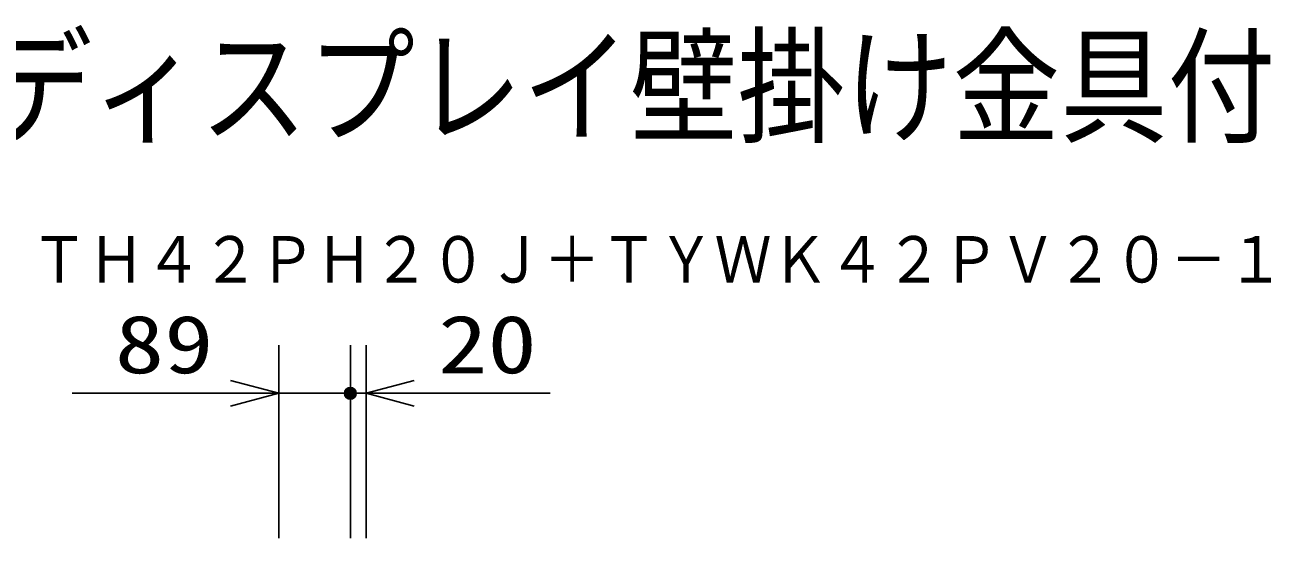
# Model space of a CAD drawing. Units: millimetres, scale not verified. Extents: x -63 to 63, y -57 to 57.
# Drawn here: x 10.8 to 62.5, y 36.1 to 57.4 of the extents above; entities that cross this region are included whole.
import ezdxf
from ezdxf.enums import TextEntityAlignment as Align

# ---------------------------------------------------------------- set-up
doc = ezdxf.new("R2010")
doc.units = ezdxf.units.MM
doc.header["$LTSCALE"] = 0.190236
doc.linetypes.add('DASHED1', pattern=[1.8, 1.2, -0.6])
for name, color, linetype in [('0-0_MOJI1', 2, 'Continuous'), ('0-1_TOUROKU', 1, 'Continuous'), ('0-3_SUNPO', 3, 'Continuous'), ('0-4_S1', 3, 'DASHED1')]:
    doc.layers.add(name, color=color, linetype=linetype)
doc.styles.add('ＭＳ ゴシック', font='')
doc.styles.get('ＭＳ ゴシック').set_extended_font_data('MS Gothic')

# ---------------------------------------------------------------- blocks, each defined once
blk = doc.blocks.new('_OPEN30')
at = {"layer": '0-4_S1', "color": 7, "linetype": 'Continuous'}
blk.add_line((0, 0), (-1, 0), dxfattribs=at)
blk.add_lwpolyline([(-1, 0.26795), (0, 0), (-1, -0.26795)], dxfattribs=at)

msp = doc.modelspace()

# ---------------------------------------------------------------- linework, layer by layer
at = {"layer": '0-3_SUNPO'}
for p, q in [((21.3166, 36.1159), (21.3166, 44.1159)), ((24.2833, 36.1159), (24.2833, 44.1159)), ((24.2833, 36.1159), (24.2833, 44.1159)), ((24.9333, 36.1159), (24.9333, 44.1159)), ((19.3166, 42.1159), (12.7475, 42.1159)), ((22.2833, 42.1159), (20.2833, 42.1159)), ((24.2833, 42.1159), (21.3166, 42.1159)), ((24.0412, 42.0949), (24.5254, 42.0949)), ((24.0415, 42.1399), (24.5251, 42.1399)), ((24.0494, 42.0499), (24.5172, 42.0499)), ((24.0503, 42.1849), (24.5163, 42.1849)), ((24.0671, 42.0049), (24.4995, 42.0049)), ((24.0688, 42.2299), (24.4979, 42.2299)), ((24.097, 41.9599), (24.4697, 41.9599)), ((24.0996, 42.2749), (24.467, 42.2749)), ((24.1467, 41.9149), (24.42, 41.9149)), ((24.1514, 42.3199), (24.4153, 42.3199)), ((24.2833, 42.1159), (24.9333, 42.1159)), ((24.4, 42.1159), (26.4, 42.1159)), ((26.9333, 42.1159), (32.5751, 42.1159))]:
    msp.add_line(p, q, dxfattribs=at)
msp.add_circle((24.2833, 42.1159), 0.243, dxfattribs=at)

# ---------------------------------------------------------------- block references
at = {"layer": '0-3_SUNPO', "xscale": 2, "yscale": 2}
msp.add_blockref('_OPEN30', (21.3166, 42.1159), dxfattribs=at)
at = {"layer": '0-3_SUNPO', "xscale": 2, "yscale": 2, "rotation": 180}
msp.add_blockref('_OPEN30', (24.9333, 42.1159), dxfattribs=at)

# ---------------------------------------------------------------- texts
at = {"layer": '0-0_MOJI1', "style": 'ＭＳ ゴシック', "width": 0.85}
msp.add_text('ハイビジョンプラズマディスプレイ壁掛け金具付', height=3.848, dxfattribs=at).set_placement((-35.5001, 51.7599), align=Align.BOTTOM_LEFT)
at = {"layer": '0-1_TOUROKU', "style": 'ＭＳ ゴシック', "width": 0.9}
msp.add_text('ＴＨ４２ＰＨ２０Ｊ＋ＴＹＷＫ４２ＰＶ２０－１', height=1.925, dxfattribs=at).set_placement((11.0333, 46.13), align=Align.BOTTOM_LEFT)
at = {"layer": '0-3_SUNPO', "style": 'ＭＳ ゴシック', "width": 1.25}
for s, p in [('89', (14.5139, 42.2254)), ('20', (27.9248, 42.2254))]:
    msp.add_text(s, height=2.406, dxfattribs=at).set_placement(p, align=Align.BOTTOM_LEFT)

doc.saveas('drawing.dxf')
